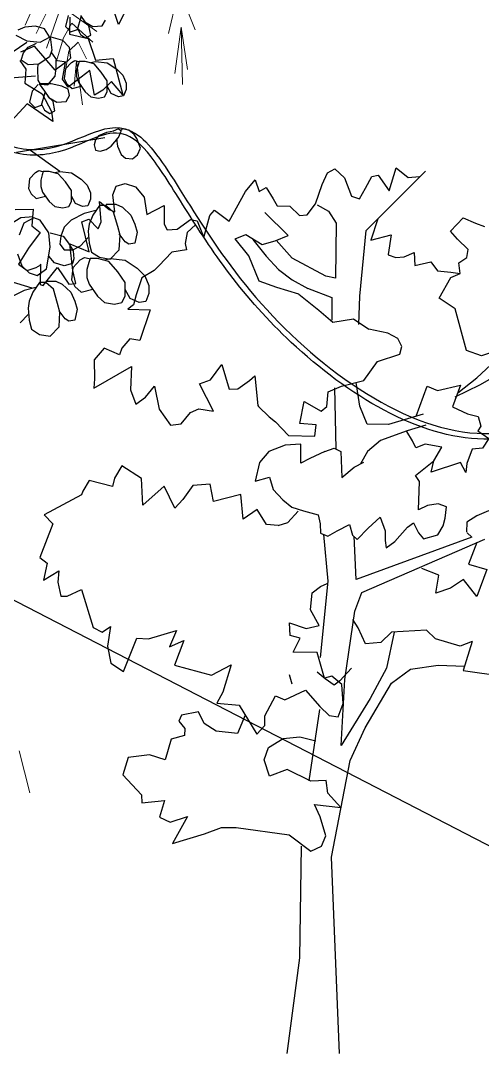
# Model space of a CAD drawing. Header units: metres. Extents: x 10 to 239, y 2 to 253.
# Drawn here: x 28.67 to 32.78, y 171.16 to 180.34 of the extents above; entities that cross this region are included whole.
import ezdxf

# ---------------------------------------------------------------- set-up
doc = ezdxf.new("R2010")
doc.units = ezdxf.units.M
doc.header["$MEASUREMENT"] = 0
doc.layers.add('1gris', color=254, linetype='Continuous')
doc.layers.add('1lianas', color=9, linetype='Continuous')
doc.layers.add('bloques ARBOLES', color=7, linetype='Continuous', true_color=0xb8d897)

# ---------------------------------------------------------------- blocks, each defined once
blk = doc.blocks.new('arbolote')
at = {"layer": 'bloques ARBOLES'}
for p, q in [((1.4948, 3.3175), (1.4226, 3.0834)), ((0.8454, 2.9808), (0.9982, 3.0937)), ((0.9982, 3.0937), (1.2211, 3.128)), ((1.2211, 3.128), (1.4332, 3.1178)), ((1.4226, 3.0834), (1.7436, 3.0389)), ((0.6315, 2.6221), (0.8454, 2.9808)), ((0.5122, 2.3601), (0.6315, 2.6221)), ((0.36, 1.5809), (0.5122, 2.3601)), ((0.1163, 1.6678), (0.1016, 0.7687)), ((0.4265, 0), (0.36, 1.5809)), ((0.1016, 0.7687), (0, 0))]:
    blk.add_line(p, q, dxfattribs=at)
for points in [[(1.3582, 5.2888), (1.5573, 5.3838), (1.7696, 5.5057)], [(-1.2743, 8.4487), (-1.3573, 8.2883), (-1.4052, 8.4317)], [(-1.7499, 8.3457), (-1.7513, 8.2093), (-1.6007, 8.1759), (-1.5415, 8.0007), (-1.3981, 8.0128), (-1.3207, 7.7205), (-1.4132, 7.8298), (-1.4818, 7.7588), (-1.5509, 7.7187), (-1.5872, 7.9169), (-1.7618, 7.782), (-1.809, 7.8486), (-1.784, 7.982), (-1.8659, 7.9191), (-2.034, 8.1142), (-2.1467, 8.0648)], [(-2.1522, 7.9985), (-2.1022, 7.9287), (-2.1117, 7.8139), (-1.9722, 7.7297), (-1.8964, 7.5869), (-1.8862, 7.5064), (-1.9981, 7.5854), (-2.0934, 7.6491), (-2.2206, 7.5092)], [(-2.1888, 6.7985), (-2.0452, 6.8005), (-2.0563, 6.666), (-1.9881, 6.6116), (-2.0821, 6.4869), (-2.1626, 6.3571), (-2.0931, 6.3065), (-2.0213, 6.3315), (-1.9816, 6.3531), (-1.9844, 6.3563), (-1.9879, 6.1932), (-1.9638, 6.1843), (-1.847, 6.331), (-1.7577, 6.1951), (-1.7015, 6.2004), (-1.7235, 6.3068), (-1.7476, 6.5219), (-1.5927, 6.4563), (-1.6533, 6.6984), (-1.5958, 6.7185), (-1.5215, 6.6426), (-1.4958, 6.6993), (-1.5104, 6.8608), (-1.4319, 6.7985), (-1.3848, 6.7777), (-1.4013, 6.9145), (-1.3745, 6.986), (-1.303, 7.008), (-1.2186, 6.9801), (-1.1488, 6.8976), (-1.1286, 6.7565), (-0.9872, 6.8285), (-0.9887, 6.6782), (-0.9644, 6.6344), (-0.8844, 6.6387), (-0.7764, 6.7164), (-0.7215, 6.7049), (-0.6698, 6.5721), (-0.6203, 6.7493), (-0.582, 6.7909), (-0.4636, 6.7044), (-0.3325, 6.9416), (-0.2549, 7.0367), (-0.2237, 6.9435), (-0.1655, 6.9736), (-0.1101, 6.8843), (-0.0771, 6.8258), (0.0243, 6.8244), (0.1017, 6.7483), (0.1649, 6.754), (0.231, 6.8421), (0.2858, 6.9989), (0.3284, 7.093), (0.3869, 7.126), (0.4646, 7.0538), (0.5221, 6.9057), (0.5869, 6.8834), (0.6359, 6.9699), (0.6855, 7.0634), (0.7381, 7.073), (0.8253, 6.9473), (0.8826, 7.1338), (0.9777, 7.0562), (1.0689, 7.0626)], [(0.5805, 5.8724), (0.5892, 6.0984), (0.6413, 6.6286), (1.119, 7.1066)], [(0.7339, 6.7212), (0.678, 6.5512), (0.8418, 6.5934), (0.8177, 6.435), (0.8174, 6.4311), (0.8786, 6.412), (0.9457, 6.4174), (1.0283, 6.4524), (1.0336, 6.3474), (1.1613, 6.3747), (1.2153, 6.3045), (1.3227, 6.2916), (1.3987, 6.2823), (1.3877, 6.3669), (1.4511, 6.4105), (1.4634, 6.4752), (1.3758, 6.5591), (1.3213, 6.6234), (1.4217, 6.7296), (1.5227, 6.6864), (1.5932, 6.6596)], [(0.2442, 6.8341), (0.3375, 6.7843), (0.3995, 6.6887), (0.3936, 6.2457)], [(-0.0926, 6.5464), (0.0111, 6.5874), (-0.1776, 6.7745)], [(-0.735, 6.6751), (-0.803, 6.611), (-0.8201, 6.5248), (-0.8076, 6.472), (-0.9276, 6.454), (-1.0303, 6.344), (-1.0683, 6.3053), (-1.1678, 6.2468), (-1.2139, 6.1112), (-1.2346, 6.0293), (-1.2822, 5.9954), (-1.1014, 5.9904), (-1.1846, 5.7433), (-1.2641, 5.7569), (-1.3291, 5.6816), (-1.3476, 5.6273), (-1.4727, 5.6795), (-1.5532, 5.5856), (-1.5488, 5.4348), (-1.5551, 5.3587), (-1.2508, 5.5327), (-1.2594, 5.3451), (-1.2171, 5.2301), (-1.1388, 5.2864), (-1.0658, 5.3739), (-1.0283, 5.1896), (-0.9384, 5.0606), (-0.8499, 5.0702), (-0.7756, 5.1617), (-0.7075, 5.1909), (-0.5903, 5.1742), (-0.7047, 5.3928), (-0.6145, 5.4242), (-0.5244, 5.5492), (-0.4643, 5.349), (-0.3943, 5.3532), (-0.3012, 5.4192), (-0.3012, 5.4192), (-0.2562, 5.4573), (-0.2341, 5.2184), (-0.2278, 5.2109), (-0.1411, 5.1271), (-0.0915, 5.0881), (0.0139, 4.9778), (0.2264, 4.9712), (0.2371, 5.0639), (0.1056, 5.0748), (0.141, 5.2501), (0.2779, 5.172), (0.3229, 5.2102), (0.3327, 5.3279), (0.4411, 5.3747), (0.6221, 5.4194), (0.7325, 5.5736), (0.9116, 5.6325), (0.9277, 5.6939), (0.8942, 5.7594), (0.814, 5.8009), (0.6604, 5.8345)], [(0.0964, 6.1142), (-0.0793, 6.1691), (-0.2219, 6.2214), (-0.3067, 6.4243), (-0.415, 6.562), (-0.3308, 6.5956), (-0.1973, 6.5167), (-0.0926, 6.5464)], [(-0.2745, 6.5566), (-0.1656, 6.4228), (-0.0658, 6.3153), (0.0425, 6.2309), (0.1707, 6.1611)], [(0.3936, 6.2457), (0.3153, 6.2605), (0.0441, 6.4046), (-0.0841, 6.5498)], [(1.3783, 5.3202), (1.5312, 5.4418), (1.6445, 5.5469), (1.7204, 5.6701), (1.5699, 5.6198), (1.4478, 5.6608), (1.357, 5.996), (1.2278, 6.0834), (1.3223, 6.2498), (1.3987, 6.2823)], [(0.1685, 6.1631), (0.3634, 6.0897), (0.3634, 5.9072)], [(0.0964, 6.1142), (0.2592, 5.9854), (0.3721, 5.8898), (0.5371, 5.9159), (0.6604, 5.8345)], [(0.3859, 5.3609), (0.395, 4.8684)], [(1.0987, 5.1499), (0.8198, 5.0644), (0.6488, 5.0686), (0.5881, 5.2131), (0.5583, 5.4036)], [(1.0442, 5.1332), (1.1312, 5.3733), (1.2149, 5.3385), (1.4009, 5.3828), (1.3375, 5.2068), (1.4584, 5.151), (1.5433, 5.13), (1.5647, 5.0516), (1.5408, 5.0157), (1.63, 4.9522)], [(0.307, 4.849), (0.1867, 4.7922), (0.1138, 4.7534), (0.1126, 4.9069), (-0.0135, 4.9004), (-0.1433, 4.8474), (-0.2203, 4.7602), (-0.2537, 4.6095), (-0.1394, 4.6419), (-0.1089, 4.5418), (-0.0321, 4.4587), (0.0397, 4.4), (0.1349, 4.3712), (0.2537, 4.3375), (0.2687, 4.2665), (0.2733, 4.1895), (0.3302, 4.1668), (0.4074, 4.2092), (0.5053, 4.2609), (0.53, 4.1752), (0.569, 4.1401), (0.6561, 4.2305), (0.7541, 4.3199), (0.7938, 4.2091), (0.7944, 4.1324), (0.8004, 4.0721), (0.8702, 4.1221), (0.9745, 4.239), (1.0222, 4.2738), (1.0614, 4.1939), (1.1022, 4.1447), (1.2174, 4.177), (1.2613, 4.2501), (1.2773, 4.3115), (1.2877, 4.4012), (1.2202, 4.4278), (1.1354, 4.4139), (1.0627, 4.3781), (1.0708, 4.6074), (1.0369, 4.6561), (1.186, 4.7722), (1.2509, 4.8823), (1.1165, 4.9074), (1.0414, 4.8788), (1.0141, 4.9338), (0.9687, 5.0103)], [(1.1222, 5.0603), (0.972, 5.014), (0.7565, 4.9372), (0.6515, 4.8483), (0.594, 4.7487)], [(1.6302, 4.9525), (1.578, 4.8762), (1.4935, 4.8662), (1.4531, 4.7501), (1.4431, 4.6782), (1.401, 4.7584), (1.1644, 4.6804), (1.186, 4.7722)], [(0.307, 4.849), (0.3818, 4.8746), (0.4355, 4.8493), (0.4429, 4.6385), (0.5433, 4.7208), (0.6205, 4.7632)], [(-0.0701, 4.2527), (-0.164, 4.2605), (-0.2377, 4.3811), (-0.3517, 4.3039), (-0.3702, 4.5007), (-0.5909, 4.4453), (-0.6183, 4.584), (-0.7585, 4.5747), (-0.8375, 4.4627), (-0.9031, 4.3914), (-0.989, 4.5688), (-1.1591, 4.4156), (-1.1722, 4.6298), (-1.3309, 4.7336), (-1.388, 4.6337), (-1.4046, 4.5654), (-1.5917, 4.6158), (-1.6446, 4.5295), (-1.6542, 4.4984), (-1.9562, 4.3392), (-1.8855, 4.2666), (-1.9918, 3.9936), (-1.9326, 3.9498), (-1.9619, 3.8128), (-1.8373, 3.8862), (-1.8448, 3.7961), (-1.8223, 3.6827), (-1.7705, 3.6824), (-1.6546, 3.7356), (-1.5613, 3.4311), (-1.4877, 3.3941), (-1.4213, 3.4374), (-1.4444, 3.279), (-1.4444, 3.279), (-1.4177, 3.1443), (-1.3148, 3.076), (-1.209, 3.3431), (-1.1158, 3.3384), (-0.89, 3.4074), (-0.89, 3.4074), (-0.9457, 3.2755), (-0.83, 3.3257), (-0.9063, 3.1259), (-0.6063, 3.0452), (-0.4489, 3.1298), (-0.5159, 2.9093), (-0.565, 2.8217), (-0.3823, 2.8036), (-0.2411, 2.5718), (-0.1757, 2.6401), (-0.1761, 2.7198), (-0.09, 2.881), (-0.0162, 2.847), (0.1508, 2.9268), (0.2654, 2.7948), (0.343, 2.7226), (0.4157, 2.7097), (0.4555, 2.8179), (0.4444, 2.9722), (0.3622, 3.0388), (0.3051, 3.0226), (0.3051, 3.0226), (0.2456, 3.2297), (0.0506, 3.2319), (0.1088, 3.3456), (0.0268, 3.3663), (0.0213, 3.4674), (0.1569, 3.4213), (0.2606, 3.4475), (0.1903, 3.5719), (0.2057, 3.71), (0.2726, 3.7603), (0.3263, 3.7837)], [(-0.0701, 4.2527), (0.0086, 4.2771), (0.0928, 4.3677)], [(1.6885, 4.3581), (1.6268, 4.3702), (1.5327, 4.3292), (1.452, 4.2801), (1.4493, 4.1996)], [(0.2964, 4.1806), (0.332, 3.8041), (0.2701, 3.1888)], [(1.4917, 4.1583), (0.5591, 3.8172), (0.5433, 4.1671)], [(1.4557, 4.1934), (1.4917, 4.1583)], [(0.8648, 3.3933), (0.8038, 3.1028), (0.6721, 2.8597), (0.4385, 2.4807), (0.4686, 3.012), (0.5491, 3.5631), (0.6062, 3.7117), (1.5979, 4.1425)], [(1.5329, 4.1142), (1.4657, 3.9403), (1.6125, 3.8973), (1.5318, 3.6809), (1.4247, 3.8182), (1.3212, 3.7471), (1.2025, 3.7082), (1.2254, 3.8527), (1.0893, 3.9058)], [(1.4948, 3.3175), (1.3971, 3.2807), (1.1998, 3.3389), (1.1258, 3.4078), (0.8447, 3.3922), (0.7581, 3.3087), (0.6347, 3.298), (0.5758, 3.4284), (0.5325, 3.4947)], [(0.5225, 3.1024), (0.4268, 3.0004), (0.3829, 2.9657), (0.3091, 3.0176), (0.2463, 3.0703)], [(0.0435, 2.9738), (0.0233, 3.0478)], [(-0.3341, 2.7246), (-0.397, 2.5778), (-0.5698, 2.5961), (-0.6664, 2.6558), (-0.7104, 2.7501), (-0.849, 2.7237), (-0.8698, 2.6767), (-0.823, 2.617), (-0.8236, 2.5613), (-0.9307, 2.5313), (-0.9793, 2.365), (-1.1056, 2.4034), (-1.2786, 2.3829), (-1.321, 2.243), (-1.1711, 2.0811), (-1.1693, 2.0183), (-0.9855, 2.0379), (-1.0246, 1.9017), (-0.9412, 1.8629), (-0.8011, 1.9071), (-0.9206, 1.6909), (-0.6633, 1.7672), (-0.5266, 1.8186), (-0.408, 1.8188), (0.0193, 1.7595), (0.1938, 1.6295), (0.2806, 1.6681), (0.3154, 1.7519), (0.2685, 1.9062), (0.2247, 2.0034), (0.4348, 1.9791), (0.33, 2.0963), (0.3175, 2.1979), (0.1945, 2.1912), (0.0042, 2.2866), (-0.1397, 2.2328), (-0.1816, 2.3647), (-0.1485, 2.4636), (-0.0279, 2.5372), (0.1057, 2.5501), (0.2355, 2.5184)], [(0.2634, 2.7711), (0.1779, 2.1955)]]:
    blk.add_lwpolyline(points, dxfattribs=at)
blk = doc.blocks.new('A$C3F3B40B0')
at = {"layer": 'bloques ARBOLES'}
for p, q in [((1793.2, 1181.4), (1784, 1142.6)), ((1826.3, 1131.3), (1839.6, 1176.5)), ((1836.9, 1181.4), (1852.8, 1158.7)), ((1640.1, 1139.8), (1615.3, 1129.7)), ((1678.2, 1143.9), (1640.1, 1139.8)), ((1709.6, 1133.8), (1678.2, 1143.9)), ((1727.8, 1105.5), (1709.6, 1133.8)), ((1784, 1142.6), (1802.5, 1123.2)), ((1867.3, 1144.2), (1848.8, 1162)), ((1852.8, 1158.7), (1880.6, 1142.6)), ((1874, 1111.9), (1867.3, 1144.2)), ((1880.6, 1142.6), (1913.7, 1144.2)), ((1913.7, 1144.2), (1925.6, 1165.2)), ((1608.7, 1111.5), (1646.7, 1091.3)), ((1694.7, 1087.3), (1729.4, 1105.5)), ((1729.4, 1105.5), (1736.1, 1059)), ((1732.8, 1105.5), (1774.1, 1093.4)), ((1802.5, 1123.2), (1826.3, 1131.3)), ((1827.6, 1132.9), (1836.9, 1113.5)), ((1836.9, 1113.5), (1855.4, 1102.2)), ((1855.4, 1102.2), (1874, 1111.9)), ((1205.4, 787.4), (1646.9, 1087.3)), ((1635.2, 1048.9), (1651.7, 1069.1)), ((1646.7, 1091.3), (1694.7, 1087.3)), ((1651.7, 1069.1), (1681.5, 1083.3)), ((1774.1, 1093.4), (1797.3, 1069.1)), ((1797.3, 1069.1), (1802.2, 1030.7)), ((1626.9, 1022.7), (1635.2, 1048.9)), ((1727.8, 1034.8), (1689.7, 1008.5)), ((1736.1, 1059), (1727.8, 1034.8)), ((1755.9, 1020.6), (1736.1, 1048.9)), ((1802.2, 1030.7), (1787.3, 1016.6)), ((1651.7, 1006.5), (1626.9, 1022.7)), ((1689.7, 1008.5), (1651.7, 1006.5)), ((1686.4, 1008.5), (1684.8, 992.4)), ((1684.8, 992.4), (1686.4, 952)), ((1747.6, 966.1), (1751, 994.4)), ((1751, 994.4), (1751, 1022.7)), ((1787.3, 1016.6), (1755.9, 1020.6)), ((1783.7, 992.3), (1779.7, 958.3)), ((1804.9, 1014.9), (1783.7, 992.3)), ((1804.9, 1014.9), (1816.8, 1021.4)), ((1816.8, 1021.4), (1830, 1018.1)), ((1828.7, 1006.8), (1823.4, 987.4)), ((1823.4, 987.4), (1823.4, 964.8)), ((1832.7, 1018.1), (1828.7, 1006.8)), ((1853.9, 1018.1), (1832.7, 1018.1)), ((1885.6, 1010.1), (1853.9, 1018.1)), ((1873.7, 1014.9), (1890.9, 1018.1)), ((1910.8, 981), (1885.6, 1010.1)), ((1890.9, 1018.1), (1931.9, 1013.3)), ((1931.9, 1013.3), (1966.3, 990.7)), ((1966.3, 990.7), (1987.5, 969.6)), ((1469, 951.5), (1677.6, 967.1)), ((1686.4, 952), (1694.7, 937.8)), ((1721.2, 935.8), (1747.6, 966.1)), ((1779.7, 958.3), (1789, 938.9)), ((1823.4, 964.8), (1830, 945.4)), ((1931.9, 950.3), (1910.8, 981)), ((1987.5, 969.6), (1999.4, 942.2)), ((1687.4, 936.4), (1666.2, 913.7)), ((1691.3, 939.6), (1709.9, 913.7)), ((1733.7, 939.6), (1691.3, 939.6)), ((1694.7, 937.8), (1721.2, 935.8)), ((1770.7, 931.5), (1733.7, 939.6)), ((1793.2, 920.2), (1770.7, 931.5)), ((1789, 938.9), (1807.5, 922.8)), ((1798.5, 897.6), (1793.2, 920.2)), ((1807.5, 922.8), (1840, 931.3)), ((1830, 945.4), (1853.9, 911.5)), ((1931.9, 911.5), (1931.9, 950.3)), ((1946.5, 905), (1931.9, 930.9)), ((1999.4, 919.6), (1990.2, 896.9)), ((1999.4, 942.2), (1999.4, 919.6)), ((1666.2, 913.7), (1656.9, 874.9)), ((1699.3, 863.6), (1712.5, 908.9)), ((1709.9, 913.7), (1725.7, 891.1)), ((1740.3, 876.6), (1721.8, 894.3)), ((1725.7, 891.1), (1753.5, 874.9)), ((1786.6, 876.6), (1798.5, 897.6)), ((1853.9, 911.5), (1873.7, 893.7)), ((1873.7, 893.7), (1901.5, 888.8)), ((1901.5, 888.8), (1922.7, 893.7)), ((1922.7, 893.7), (1931.9, 911.5)), ((1971.6, 893.7), (1946.5, 905)), ((1990.2, 896.9), (1971.6, 893.7)), ((1656.9, 874.9), (1675.5, 855.6)), ((1675.5, 855.6), (1699.3, 863.6)), ((1700.6, 865.3), (1709.9, 845.9)), ((1709.9, 845.9), (1728.4, 834.5)), ((1728.4, 834.5), (1746.9, 844.2)), ((1746.9, 844.2), (1740.3, 876.6)), ((1753.5, 874.9), (1786.6, 876.6)), ((1955.8, 771.8), (1929.3, 767)), ((1971.6, 779.9), (1953.1, 771.8)), ((1980.9, 771.8), (1971.6, 779.9)), ((1971.6, 749.2), (1980.9, 771.8)), ((1984.9, 779.9), (1980.9, 775.1)), ((2008.7, 775.1), (1984.9, 779.9)), ((2027.2, 760.5), (2008.7, 775.1)), ((1610.9, 696.9), (1923.2, 749.9)), ((1890.9, 741.1), (1885.6, 723.4)), ((1901.5, 755.7), (1890.9, 741.1)), ((1929.3, 767), (1901.5, 755.7)), ((1946.5, 718.5), (1971.6, 749.2)), ((1965, 744.4), (1969, 718.5)), ((2036.5, 746), (2027.2, 760.5)), ((2049.7, 712), (2036.5, 746)), ((1659.6, 704.6), (1764.4, 629.6)), ((1885.6, 723.4), (1890.9, 704)), ((1890.9, 704), (1906.8, 700.7)), ((1906.8, 700.7), (1928, 707.2)), ((1928, 707.2), (1946.5, 718.5)), ((1969, 718.5), (1980.9, 689.4)), ((2039.1, 687.8), (2049.7, 712)), ((1980.9, 689.4), (1996.8, 676.5)), ((1996.8, 676.5), (2021.9, 673.3)), ((2021.9, 673.3), (2039.1, 687.8)), ((1677.8, 625.7), (1656.7, 603.1)), ((1677.8, 625.7), (1689.7, 632.2)), ((1689.7, 632.2), (1703, 629)), ((1705.6, 629), (1701.7, 617.7)), ((1726.8, 629), (1705.6, 629)), ((1758.6, 620.9), (1726.8, 629)), ((1746.7, 625.7), (1763.9, 629)), ((1763.9, 629), (1804.9, 624.1)), ((1804.9, 624.1), (1839.3, 601.5)), ((1656.7, 603.1), (1652.7, 569.2)), ((1701.7, 617.7), (1696.4, 598.3)), ((1696.4, 598.3), (1696.4, 575.6)), ((1783.7, 591.8), (1758.6, 620.9)), ((1804.9, 561.1), (1783.7, 591.8)), ((1839.3, 601.5), (1860.5, 580.5)), ((1652.7, 569.2), (1662, 549.8)), ((1662, 549.8), (1680.5, 533.6)), ((1696.4, 575.6), (1703, 556.3)), ((1703, 556.3), (1726.8, 522.3)), ((1804.9, 522.3), (1804.9, 561.1)), ((1860.5, 580.5), (1872.4, 553)), ((1872.4, 553), (1872.4, 530.4)), ((1680.5, 533.6), (1712.9, 542.1)), ((1726.8, 522.3), (1746.7, 504.5)), ((1795.6, 504.5), (1804.9, 522.3)), ((1819.4, 515.9), (1804.9, 541.7)), ((1844.6, 504.5), (1819.4, 515.9)), ((1872.4, 530.4), (1863.1, 507.8)), ((1927.8, 512.9), (1962.5, 512.9)), ((1962.5, 512.9), (1985.7, 502.8)), ((1746.7, 504.5), (1774.4, 499.7)), ((1774.4, 499.7), (1795.6, 504.5)), ((1850, 480.6), (1803.7, 456.4)), ((1863.1, 507.8), (1844.6, 504.5)), ((1891.4, 490.7), (1850, 480.6)), ((1904.6, 508.9), (1881.4, 474.6)), ((1927.8, 508.9), (1904.6, 508.9)), ((1954.2, 484.7), (1927.8, 508.9)), ((1969.1, 434.2), (1954.2, 484.7)), ((1985.7, 502.8), (2015.4, 474.6)), ((1625.6, 464.6), (1589.2, 442.4)), ((1637.1, 446.4), (1620.6, 404)), ((1670.2, 468.7), (1625.6, 464.6)), ((1671.9, 464.6), (1637.1, 446.4)), ((1695, 456.5), (1671.9, 464.6)), ((1724.8, 412.1), (1695, 456.5)), ((1803.7, 456.4), (1778.9, 432.1)), ((1868.2, 442.2), (1864.9, 418)), ((1881.4, 474.6), (1868.2, 442.2)), ((2015.4, 474.6), (2030.3, 442.2)), ((2030.3, 442.2), (2038.6, 414)), ((1729.8, 361.6), (1724.8, 412.1)), ((1729.8, 412.1), (1776.1, 400)), ((1778.9, 432.1), (1767.3, 399.8)), ((1864.9, 418), (1868.2, 375.6)), ((1977.4, 403.9), (1969.1, 434.2)), ((1995.6, 379.6), (1974.1, 407.9)), ((1974.1, 351.3), (1977.4, 403.9)), ((2038.6, 414), (2030.3, 375.6)), ((1767.3, 399.8), (1764, 371.5)), ((1764, 371.5), (1778.9, 351.3)), ((1776.1, 400), (1794.3, 375.7)), ((1794.3, 375.7), (1810.8, 347.5)), ((1836.8, 365.5), (1864.9, 395.8)), ((1868.2, 375.6), (1876.5, 343.3)), ((2008.8, 371.5), (1995.6, 379.6)), ((2030.3, 375.6), (2008.8, 371.5)), ((1614, 337.4), (1628.9, 294.9)), ((1716.5, 284.8), (1729.8, 361.6)), ((1744.7, 305), (1724.8, 329.3)), ((1778.9, 351.3), (1810.3, 351.3)), ((1810.3, 351.3), (1836.8, 365.5)), ((1810.8, 347.5), (1814.1, 319.2)), ((1876.5, 343.3), (1904.6, 325.1)), ((1942.7, 319), (1974.1, 351.3)), ((1628.9, 294.9), (1655.3, 270.7)), ((1779.4, 294.9), (1744.7, 305)), ((1809.2, 303), (1779.4, 294.9)), ((1814.1, 319.2), (1809.2, 303)), ((1836.7, 316.4), (1810.2, 288.1)), ((1836.7, 316.4), (1851.6, 324.5)), ((1851.6, 324.5), (1868.1, 320.5)), ((1866.5, 306.3), (1859.9, 282.1)), ((1871.5, 320.5), (1866.5, 306.3)), ((1897.9, 320.5), (1871.5, 320.5)), ((1937.6, 310.4), (1897.9, 320.5)), ((1904.6, 325.1), (1942.7, 319)), ((1922.7, 316.4), (1944.2, 320.5)), ((1969.1, 274), (1937.6, 310.4)), ((1944.2, 320.5), (1995.5, 314.4)), ((1995.5, 314.4), (2038.5, 286.1)), ((1508.2, 263.7), (1664.9, 217.2)), ((1655.3, 270.7), (1683.5, 260.6)), ((1683.5, 260.6), (1716.5, 284.8)), ((1810.2, 288.1), (1805.3, 245.7)), ((1859.9, 282.1), (1859.9, 253.8)), ((1995.5, 235.6), (1969.1, 274)), ((2038.5, 286.1), (2065, 259.9)), ((2065, 259.9), (2079.9, 225.5)), ((1691.8, 236.1), (1668.6, 201.8)), ((1715, 236.1), (1691.8, 236.1)), ((1715, 240.1), (1749.7, 240.1)), ((1741.4, 211.9), (1715, 236.1)), ((1749.7, 240.1), (1772.9, 230)), ((1772.9, 230), (1802.6, 201.8)), ((1805.3, 245.7), (1816.9, 221.5)), ((1816.9, 221.5), (1840, 201.3)), ((1859.9, 253.8), (1868.1, 229.6)), ((1868.1, 229.6), (1897.9, 187.1)), ((1995.5, 187.1), (1995.5, 235.6)), ((2079.9, 225.5), (2079.9, 197.2)), ((1637.2, 207.8), (1590.9, 183.6)), ((1678.6, 217.9), (1637.2, 207.8)), ((1668.6, 201.8), (1655.4, 169.4)), ((1756.3, 161.4), (1741.4, 211.9)), ((1802.6, 201.8), (1817.5, 169.4)), ((1840, 201.3), (1880.6, 211.9)), ((1897.9, 187.1), (1922.7, 164.9)), ((1983.9, 164.9), (1995.5, 187.1)), ((2013.7, 179.1), (1995.5, 211.4)), ((2079.9, 197.2), (2068.3, 169)), ((1655.4, 169.4), (1652.1, 145.2)), ((1764.6, 131.1), (1756.3, 161.4)), ((1817.5, 169.4), (1825.8, 141.2)), ((1922.7, 164.9), (1957.5, 158.9)), ((1957.5, 158.9), (1983.9, 164.9)), ((2045.2, 164.9), (2013.7, 179.1)), ((2068.3, 169), (2045.2, 164.9)), ((1624, 92.7), (1652.1, 123)), ((1652.1, 145.2), (1655.4, 102.8)), ((1782.8, 106.8), (1761.3, 135.1)), ((1761.3, 78.5), (1764.6, 131.1)), ((1825.8, 141.2), (1817.5, 102.8)), ((1655.4, 102.8), (1663.7, 70.5)), ((1729.8, 46.2), (1761.3, 78.5)), ((1796, 98.7), (1782.8, 106.8)), ((1817.5, 102.8), (1796, 98.7)), ((1663.7, 70.5), (1691.8, 52.3)), ((1691.8, 52.3), (1729.8, 46.2))]:
    blk.add_line(p, q, dxfattribs=at)
blk = doc.blocks.new('Palm2-e')
at = {"layer": 'bloques ARBOLES', "lineweight": 5}
for p, q in [((0.1976, 1.2984), (0.4079, 1.7652)), ((0.2953, 1.2229), (0.501, 1.6343)), ((1.4736, 1.2229), (1.5674, 1.6155)), ((1.5674, 1.6155), (1.7106, 1.2567)), ((0.389, 1.092), (0.5199, 1.4657)), ((0.5199, 1.4657), (0.8376, 1.2411)), ((0.5387, 1.1851), (0.6136, 1.316)), ((0.6136, 1.316), (0.8005, 1.148)), ((1.5863, 1.2789), (1.5296, 0.8674)), ((1.5863, 1.2789), (1.6423, 0.9045)), ((1.5863, 1.2789), (1.5973, 0.7691)), ((0.4828, 0.9983), (0.5387, 1.1851)), ((0.6696, 1.148), (0.5869, 1.0673)), ((0.7445, 0.9983), (0.6696, 1.148)), ((0.5869, 1.0673), (0.5563, 0.898)), ((0.654, 0.9807), (0.6351, 0.7561)), ((0.71, 0.5881), (0.654, 0.9807)), ((0.2393, -5.5304), (0.1455, -5.1567))]:
    blk.add_line(p, q, dxfattribs=at)

msp = doc.modelspace()

# ---------------------------------------------------------------- linework, layer by layer
at = {"layer": '1gris'}
msp.add_line((34.7365, 172.02449), (24.71514, 177.19815), dxfattribs=at)
at = {"layer": '1lianas'}
msp.add_open_spline([(35.68674, 174.95662), (35.61323, 174.98237), (35.53923, 175.01292), (35.208, 175.17212), (34.96135, 175.35298), (34.61588, 175.82929), (34.54344, 176.13114), (34.45626, 176.5626), (34.42871, 176.71685), (34.36336, 176.88671), (34.33448, 176.93143), (34.27599, 176.97561), (34.24617, 176.98446), (34.15846, 176.98385), (34.10316, 176.97297), (33.89465, 176.91056), (33.70804, 176.82602), (33.28502, 176.67927), (33.04752, 176.61691), (32.21464, 176.62705), (31.58512, 177.01061), (30.87451, 177.67455), (30.69018, 177.88368), (30.38, 178.29258), (30.25089, 178.49269), (30.02256, 178.85451), (29.92423, 179.01482), (29.64717, 179.37599), (29.52095, 179.36821), (29.22826, 179.26009), (29.1021, 179.19335), (28.8125, 179.13269), (28.65086, 179.13926), (28.30136, 179.28818), (28.11378, 179.42897), (27.49365, 180.1391), (26.99958, 181.0199), (26.60283, 181.70848), (26.53613, 181.82824), (26.44984, 181.93805), (26.42261, 181.96089), (26.38739, 181.97532), (26.37745, 181.97573), (26.33987, 181.95866), (26.31322, 181.93755), (26.25063, 181.85972), (26.21477, 181.80378), (26.06309, 181.52235), (25.91823, 181.17288), (25.64707, 180.44131), (25.56802, 180.22276), (25.48072, 179.97736), (25.46502, 179.98294), (25.44931, 179.98853), (25.43361, 179.99411), (26.26605, 182.33405), (26.43553, 182.14654), (28.00776, 179.28944), (29.0394, 179.07598), (29.72368, 179.72636), (30.5156, 177.8544), (32.81607, 176.13847), (34.63977, 177.6237), (34.41828, 175.73345), (35.34523, 175.13106), (35.69493, 175.00677)], degree=3, knots=[0, 0, 0, 0, 0.1314288, 0.1314288, 0.59485, 0.59485, 1.0813163, 1.0813163, 1.400356, 1.400356, 1.5915712, 1.5915712, 1.7473167, 1.7473167, 1.9030621, 1.9030621, 2.259008, 2.259008, 2.6149538, 2.6149538, 3.4372464, 3.4372464, 3.7765557, 3.7765557, 4.115865, 4.115865, 4.4668949, 4.4668949, 5.2149249, 5.2149249, 5.683946, 5.683946, 6.152967, 6.152967, 6.6219881, 6.6219881, 7.5709751, 7.5709751, 7.8077811, 7.8077811, 7.9339353, 7.9339353, 8.038744, 8.038744, 8.1435527, 8.1435527, 8.2483615, 8.2483615, 8.5391665, 8.5391665, 8.6441049, 8.6441049, 8.6441049, 9.6441049, 9.6441049, 9.6441049, 10.6441049, 11.6441049, 12.6441049, 13.6441049, 14.6441049, 15.6441049, 16.6441049, 17.6441049, 18.2829558, 18.2829558, 18.2829558, 18.2829558], dxfattribs=at)

# ---------------------------------------------------------------- block references
at = {"xscale": 1.104233309032171, "yscale": 1.104233309032171, "zscale": 1.104233309032171}
msp.add_blockref('arbolote', (31.04199, 171.15648), dxfattribs=at)
at = {"layer": 'bloques ARBOLES'}
msp.add_blockref('Palm2-e', (28.51514, 179.0043), dxfattribs=at)
at = {"layer": 'bloques ARBOLES', "color": 2, "xscale": 0.0025121894011627, "yscale": 0.0025121894011627, "zscale": 0.0025121894011627}
msp.add_blockref('A$C3F3B40B0', (24.59008, 177.42052), dxfattribs=at)

doc.saveas('drawing.dxf')
